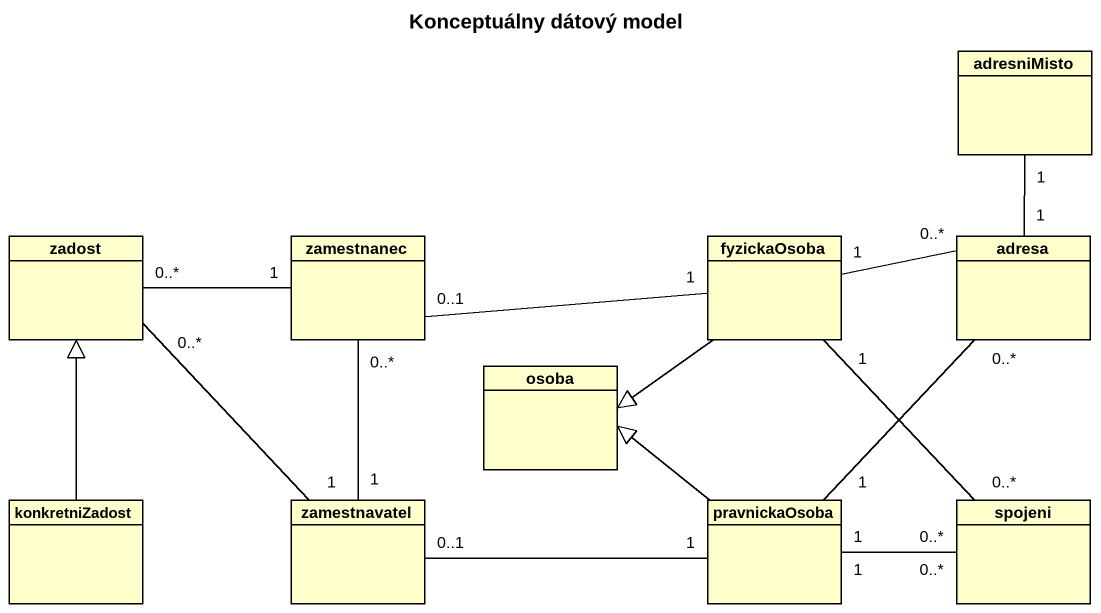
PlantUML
@startuml
title Konceptuálny dátový model
hide circle
hide empty members
class adresniMisto
class zadost
class zamestnanec
class fyzickaOsoba
class adresa
class osoba
class konkretniZadost
class zamestnavatel
class pravnickaOsoba
class spojeni
zamestnanec "1" -left- "0..*" zadost
zamestnanec "0..*" -- "1" zamestnavatel
fyzickaOsoba "1" -left- "0..1" zamestnanec
fyzickaOsoba "1" -right- "0..*" adresa
fyzickaOsoba -left-|> osoba
fyzickaOsoba "1" -- "0..*" spojeni
adresa "1" -up- "1" adresniMisto
konkretniZadost -up-|> zadost
zamestnavatel "1" -up- "0..*" zadost
zamestnavatel "0..1" -right- "1" pravnickaOsoba
pravnickaOsoba "1" -up- "0..*" adresa
pravnickaOsoba -up-|> osoba
pravnickaOsoba "1" -right- "0..*" spojeni
pravnickaOsoba "1" -right- "0..*" spojeni
@enduml
